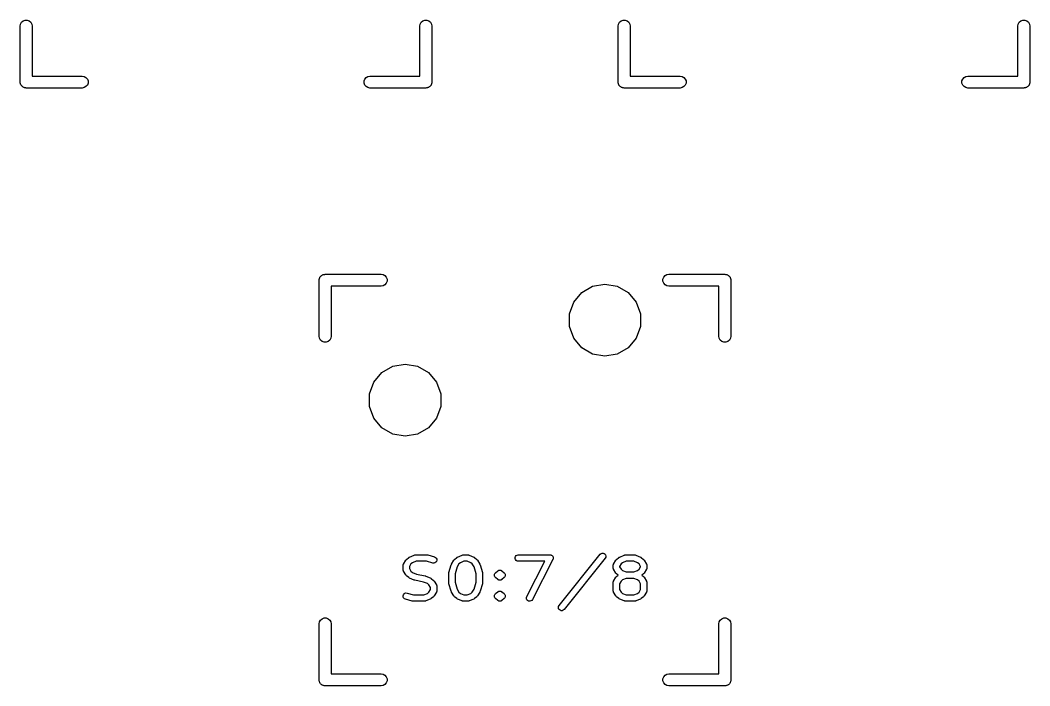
# Model space of a CAD drawing. Extents: x 15 to 276, y -105 to -15.
# Drawn here: x 148.46 to 180.54, y -104.54 to -83.38 of the extents above; entities that cross this region are included whole.
import ezdxf

# ---------------------------------------------------------------- set-up
doc = ezdxf.new("R2010")
doc.units = 0
doc.header["$MEASUREMENT"] = 0
doc.layers.add('BLACK', color=7, linetype='CONTINUOUS')

msp = doc.modelspace()

# ---------------------------------------------------------------- linework, layer by layer
at = {"layer": 'Black'}
for p, q in [((148.504, -83.4495), (148.555, -83.407)), ((148.555, -83.407), (148.617, -83.3844)), ((148.617, -83.3844), (148.683, -83.3844)), ((148.683, -83.3844), (148.745, -83.407)), ((148.745, -83.407), (148.796, -83.4495)), ((161.204, -83.4495), (161.255, -83.407)), ((161.255, -83.407), (161.317, -83.3844)), ((161.317, -83.3844), (161.383, -83.3844)), ((161.383, -83.3844), (161.445, -83.407)), ((161.445, -83.407), (161.496, -83.4495)), ((167.504, -83.4495), (167.555, -83.407)), ((167.555, -83.407), (167.617, -83.3844)), ((167.617, -83.3844), (167.683, -83.3844)), ((167.683, -83.3844), (167.745, -83.407)), ((167.745, -83.407), (167.796, -83.4495)), ((180.204, -83.4495), (180.255, -83.407)), ((180.255, -83.407), (180.317, -83.3844)), ((180.317, -83.3844), (180.383, -83.3844)), ((180.383, -83.3844), (180.445, -83.407)), ((180.445, -83.407), (180.496, -83.4495)), ((148.459, -83.572), (148.471, -83.5068)), ((148.459, -85.35), (148.459, -83.572)), ((148.471, -83.5068), (148.504, -83.4495)), ((148.796, -83.4495), (148.829, -83.5068)), ((148.829, -83.5068), (148.84, -83.572)), ((148.84, -83.572), (148.84, -85.1595)), ((161.159, -83.572), (161.171, -83.5068)), ((161.159, -85.1595), (161.159, -83.572)), ((161.171, -83.5068), (161.204, -83.4495)), ((161.496, -83.4495), (161.529, -83.5068)), ((161.529, -83.5068), (161.54, -83.572)), ((161.54, -83.572), (161.54, -85.35)), ((167.459, -83.572), (167.471, -83.5068)), ((167.459, -85.35), (167.459, -83.572)), ((167.471, -83.5068), (167.504, -83.4495)), ((167.796, -83.4495), (167.829, -83.5068)), ((167.829, -83.5068), (167.84, -83.572)), ((167.84, -83.572), (167.84, -85.1595)), ((180.159, -83.572), (180.171, -83.5068)), ((180.159, -85.1595), (180.159, -83.572)), ((180.171, -83.5068), (180.204, -83.4495)), ((180.496, -83.4495), (180.529, -83.5068)), ((180.529, -83.5068), (180.54, -83.572)), ((180.54, -83.572), (180.54, -85.35)), ((148.84, -85.1595), (150.428, -85.1595)), ((150.428, -85.1595), (150.493, -85.171)), ((150.493, -85.171), (150.55, -85.2041)), ((150.55, -85.2041), (150.593, -85.2548)), ((150.593, -85.2548), (150.616, -85.3169)), ((150.616, -85.3169), (150.616, -85.3831)), ((159.384, -85.3169), (159.407, -85.2548)), ((159.384, -85.3831), (159.384, -85.3169)), ((159.407, -85.2548), (159.45, -85.2041)), ((159.45, -85.2041), (159.507, -85.171)), ((159.507, -85.171), (159.572, -85.1595)), ((159.572, -85.1595), (161.159, -85.1595)), ((167.84, -85.1595), (169.428, -85.1595)), ((169.428, -85.1595), (169.493, -85.171)), ((169.493, -85.171), (169.55, -85.2041)), ((169.55, -85.2041), (169.593, -85.2548)), ((169.593, -85.2548), (169.616, -85.3169)), ((169.616, -85.3169), (169.616, -85.3831)), ((178.384, -85.3169), (178.407, -85.2548)), ((178.384, -85.3831), (178.384, -85.3169)), ((178.407, -85.2548), (178.45, -85.2041)), ((178.45, -85.2041), (178.507, -85.171)), ((178.507, -85.171), (178.572, -85.1595)), ((178.572, -85.1595), (180.159, -85.1595)), ((148.462, -85.3664), (148.459, -85.35)), ((148.462, -85.3831), (148.462, -85.3664)), ((148.468, -85.3987), (148.462, -85.3831)), ((148.471, -85.4152), (148.468, -85.3987)), ((148.479, -85.4296), (148.471, -85.4152)), ((148.485, -85.4453), (148.479, -85.4296)), ((148.496, -85.458), (148.485, -85.4453)), ((148.504, -85.4725), (148.496, -85.458)), ((148.517, -85.4832), (148.504, -85.4725)), ((148.528, -85.4959), (148.517, -85.4832)), ((148.542, -85.5043), (148.528, -85.4959)), ((148.555, -85.515), (148.542, -85.5043)), ((148.57, -85.5207), (148.555, -85.515)), ((148.585, -85.529), (148.57, -85.5207)), ((148.601, -85.5319), (148.585, -85.529)), ((148.617, -85.5376), (148.601, -85.5319)), ((148.634, -85.5376), (148.617, -85.5376)), ((148.65, -85.5405), (148.634, -85.5376)), ((150.428, -85.5405), (148.65, -85.5405)), ((150.493, -85.529), (150.428, -85.5405)), ((150.55, -85.4959), (150.493, -85.529)), ((150.593, -85.4453), (150.55, -85.4959)), ((150.616, -85.3831), (150.593, -85.4453)), ((159.407, -85.4453), (159.384, -85.3831)), ((159.45, -85.4959), (159.407, -85.4453)), ((159.507, -85.529), (159.45, -85.4959)), ((159.572, -85.5405), (159.507, -85.529)), ((161.35, -85.5405), (159.572, -85.5405)), ((161.366, -85.5376), (161.35, -85.5405)), ((161.383, -85.5376), (161.366, -85.5376)), ((161.399, -85.5319), (161.383, -85.5376)), ((161.415, -85.529), (161.399, -85.5319)), ((161.43, -85.5207), (161.415, -85.529)), ((161.445, -85.515), (161.43, -85.5207)), ((161.458, -85.5043), (161.445, -85.515)), ((161.472, -85.4959), (161.458, -85.5043)), ((161.483, -85.4832), (161.472, -85.4959)), ((161.496, -85.4725), (161.483, -85.4832)), ((161.504, -85.458), (161.496, -85.4725)), ((161.515, -85.4453), (161.504, -85.458)), ((161.521, -85.4296), (161.515, -85.4453)), ((161.529, -85.4152), (161.521, -85.4296)), ((161.532, -85.3987), (161.529, -85.4152)), ((161.538, -85.3831), (161.532, -85.3987)), ((161.54, -85.35), (161.538, -85.3664)), ((161.538, -85.3664), (161.538, -85.3831)), ((167.462, -85.3664), (167.459, -85.35)), ((167.462, -85.3831), (167.462, -85.3664)), ((167.468, -85.3987), (167.462, -85.3831)), ((167.471, -85.4152), (167.468, -85.3987)), ((167.479, -85.4296), (167.471, -85.4152)), ((167.485, -85.4453), (167.479, -85.4296)), ((167.496, -85.458), (167.485, -85.4453)), ((167.504, -85.4725), (167.496, -85.458)), ((167.517, -85.4832), (167.504, -85.4725)), ((167.528, -85.4959), (167.517, -85.4832)), ((167.542, -85.5043), (167.528, -85.4959)), ((167.555, -85.515), (167.542, -85.5043)), ((167.57, -85.5207), (167.555, -85.515)), ((167.585, -85.529), (167.57, -85.5207)), ((167.601, -85.5319), (167.585, -85.529)), ((167.617, -85.5376), (167.601, -85.5319)), ((167.634, -85.5376), (167.617, -85.5376)), ((167.65, -85.5405), (167.634, -85.5376)), ((169.428, -85.5405), (167.65, -85.5405)), ((169.493, -85.529), (169.428, -85.5405)), ((169.55, -85.4959), (169.493, -85.529)), ((169.593, -85.4453), (169.55, -85.4959)), ((169.616, -85.3831), (169.593, -85.4453)), ((178.407, -85.4453), (178.384, -85.3831)), ((178.45, -85.4959), (178.407, -85.4453)), ((178.507, -85.529), (178.45, -85.4959)), ((178.572, -85.5405), (178.507, -85.529)), ((180.35, -85.5405), (178.572, -85.5405)), ((180.366, -85.5376), (180.35, -85.5405)), ((180.383, -85.5376), (180.366, -85.5376)), ((180.399, -85.5319), (180.383, -85.5376)), ((180.415, -85.529), (180.399, -85.5319)), ((180.43, -85.5207), (180.415, -85.529)), ((180.445, -85.515), (180.43, -85.5207)), ((180.458, -85.5043), (180.445, -85.515)), ((180.472, -85.4959), (180.458, -85.5043)), ((180.483, -85.4832), (180.472, -85.4959)), ((180.496, -85.4725), (180.483, -85.4832)), ((180.504, -85.458), (180.496, -85.4725)), ((180.515, -85.4453), (180.504, -85.458)), ((180.521, -85.4296), (180.515, -85.4453)), ((180.529, -85.4152), (180.521, -85.4296)), ((180.532, -85.3987), (180.529, -85.4152)), ((180.538, -85.3831), (180.532, -85.3987)), ((180.54, -85.35), (180.538, -85.3664)), ((180.538, -85.3664), (180.538, -85.3831)), ((157.959, -91.65), (157.962, -91.6336)), ((157.959, -93.428), (157.959, -91.65)), ((157.962, -91.6169), (157.968, -91.6013)), ((157.962, -91.6336), (157.962, -91.6169)), ((157.968, -91.6013), (157.971, -91.5848)), ((157.971, -91.5848), (157.979, -91.5704)), ((157.979, -91.5704), (157.985, -91.5547)), ((157.985, -91.5547), (157.996, -91.542)), ((157.996, -91.542), (158.004, -91.5275)), ((158.004, -91.5275), (158.017, -91.5168)), ((158.017, -91.5168), (158.028, -91.5041)), ((158.028, -91.5041), (158.042, -91.4957)), ((158.042, -91.4957), (158.055, -91.485)), ((158.055, -91.485), (158.07, -91.4793)), ((158.07, -91.4793), (158.085, -91.471)), ((158.085, -91.471), (158.101, -91.4681)), ((158.101, -91.4681), (158.117, -91.4624)), ((158.117, -91.4624), (158.134, -91.4624)), ((158.134, -91.4624), (158.15, -91.4595)), ((158.15, -91.4595), (159.928, -91.4595)), ((159.928, -91.4595), (159.993, -91.471)), ((159.993, -91.471), (160.05, -91.5041)), ((160.05, -91.5041), (160.093, -91.5547)), ((160.093, -91.7452), (160.05, -91.7959)), ((160.093, -91.5547), (160.116, -91.6169)), ((160.116, -91.6831), (160.093, -91.7452)), ((160.116, -91.6169), (160.116, -91.6831)), ((168.884, -91.6169), (168.907, -91.5547)), ((168.884, -91.6831), (168.884, -91.6169)), ((168.907, -91.7452), (168.884, -91.6831)), ((168.907, -91.5547), (168.95, -91.5041)), ((168.95, -91.7959), (168.907, -91.7452)), ((168.95, -91.5041), (169.007, -91.471)), ((169.007, -91.471), (169.072, -91.4595)), ((169.072, -91.4595), (170.85, -91.4595)), ((170.85, -91.4595), (170.866, -91.4624)), ((170.866, -91.4624), (170.883, -91.4624)), ((170.883, -91.4624), (170.899, -91.4681)), ((170.899, -91.4681), (170.915, -91.471)), ((170.915, -91.471), (170.93, -91.4793)), ((170.93, -91.4793), (170.945, -91.485)), ((170.945, -91.485), (170.958, -91.4957)), ((170.958, -91.4957), (170.972, -91.5041)), ((170.972, -91.5041), (170.983, -91.5168)), ((170.983, -91.5168), (170.996, -91.5275)), ((170.996, -91.5275), (171.004, -91.542)), ((171.004, -91.542), (171.015, -91.5547)), ((171.015, -91.5547), (171.021, -91.5704)), ((171.021, -91.5704), (171.029, -91.5848)), ((171.029, -91.5848), (171.032, -91.6013)), ((171.032, -91.6013), (171.038, -91.6169)), ((171.038, -91.6169), (171.038, -91.6336)), ((171.038, -91.6336), (171.04, -91.65)), ((171.04, -91.65), (171.04, -93.428)), ((159.928, -91.8405), (158.34, -91.8405)), ((158.34, -91.8405), (158.34, -93.428)), ((159.993, -91.829), (159.928, -91.8405)), ((160.05, -91.7959), (159.993, -91.829)), ((166.046, -92.3463), (166.302, -92.0411)), ((166.302, -92.0411), (166.648, -91.8418)), ((166.648, -91.8418), (167.04, -91.7726)), ((167.04, -91.7726), (167.432, -91.8418)), ((167.432, -91.8418), (167.778, -92.0411)), ((167.778, -92.0411), (168.034, -92.3463)), ((169.007, -91.829), (168.95, -91.7959)), ((169.072, -91.8405), (169.007, -91.829)), ((170.659, -91.8405), (169.072, -91.8405)), ((170.659, -93.428), (170.659, -91.8405)), ((165.91, -92.7208), (166.046, -92.3463)), ((168.034, -92.3463), (168.17, -92.7208)), ((165.91, -93.1192), (165.91, -92.7208)), ((168.17, -92.7208), (168.17, -93.1192)), ((166.046, -93.4937), (165.91, -93.1192)), ((168.17, -93.1192), (168.034, -93.4937)), ((157.971, -93.4932), (157.959, -93.428)), ((158.004, -93.5505), (157.971, -93.4932)), ((158.055, -93.593), (158.004, -93.5505)), ((158.117, -93.6156), (158.055, -93.593)), ((158.183, -93.6156), (158.117, -93.6156)), ((158.245, -93.593), (158.183, -93.6156)), ((158.296, -93.5505), (158.245, -93.593)), ((158.329, -93.4932), (158.296, -93.5505)), ((158.34, -93.428), (158.329, -93.4932)), ((166.302, -93.7989), (166.046, -93.4937)), ((168.034, -93.4937), (167.778, -93.7989)), ((170.671, -93.4932), (170.659, -93.428)), ((170.704, -93.5505), (170.671, -93.4932)), ((170.755, -93.593), (170.704, -93.5505)), ((170.817, -93.6156), (170.755, -93.593)), ((170.883, -93.6156), (170.817, -93.6156)), ((170.945, -93.593), (170.883, -93.6156)), ((170.996, -93.5505), (170.945, -93.593)), ((171.029, -93.4932), (170.996, -93.5505)), ((171.04, -93.428), (171.029, -93.4932)), ((166.648, -93.9982), (166.302, -93.7989)), ((167.778, -93.7989), (167.432, -93.9982)), ((160.298, -94.3818), (160.69, -94.3126)), ((160.69, -94.3126), (161.082, -94.3818)), ((167.04, -94.0674), (166.648, -93.9982)), ((167.432, -93.9982), (167.04, -94.0674)), ((159.696, -94.8863), (159.952, -94.5811)), ((159.952, -94.5811), (160.298, -94.3818)), ((161.082, -94.3818), (161.428, -94.5811)), ((161.428, -94.5811), (161.684, -94.8863)), ((159.56, -95.2608), (159.696, -94.8863)), ((161.684, -94.8863), (161.82, -95.2608)), ((159.56, -95.6592), (159.56, -95.2608)), ((161.82, -95.2608), (161.82, -95.6592)), ((159.696, -96.0337), (159.56, -95.6592)), ((161.82, -95.6592), (161.684, -96.0337)), ((159.952, -96.3389), (159.696, -96.0337)), ((161.684, -96.0337), (161.428, -96.3389)), ((160.298, -96.5382), (159.952, -96.3389)), ((160.69, -96.6074), (160.298, -96.5382)), ((161.082, -96.5382), (160.69, -96.6074)), ((161.428, -96.3389), (161.082, -96.5382)), ((160.832, -100.446), (160.977, -100.386)), ((160.977, -100.386), (160.98, -100.385)), ((160.98, -100.385), (160.982, -100.384)), ((160.982, -100.384), (160.997, -100.381)), ((160.997, -100.381), (161.012, -100.378)), ((161.012, -100.378), (161.014, -100.378)), ((161.014, -100.378), (161.017, -100.378)), ((161.017, -100.378), (161.379, -100.378)), ((161.379, -100.378), (161.393, -100.38)), ((161.393, -100.38), (161.407, -100.382)), ((161.407, -100.382), (161.624, -100.442)), ((162.356, -100.446), (162.501, -100.386)), ((162.501, -100.386), (162.504, -100.385)), ((162.504, -100.385), (162.506, -100.384)), ((162.506, -100.384), (162.521, -100.381)), ((162.521, -100.381), (162.536, -100.378)), ((162.536, -100.378), (162.538, -100.378)), ((162.538, -100.378), (162.541, -100.378)), ((162.541, -100.378), (162.686, -100.378)), ((162.686, -100.378), (162.688, -100.378)), ((162.688, -100.378), (162.69, -100.378)), ((162.69, -100.378), (162.705, -100.381)), ((162.705, -100.381), (162.72, -100.384)), ((162.72, -100.384), (162.722, -100.385)), ((162.722, -100.385), (162.725, -100.386)), ((162.725, -100.386), (162.87, -100.446)), ((164.194, -100.429), (164.217, -100.402)), ((164.217, -100.402), (164.248, -100.384)), ((164.248, -100.384), (164.282, -100.378)), ((164.282, -100.378), (165.298, -100.378)), ((165.298, -100.378), (165.313, -100.381)), ((165.313, -100.381), (165.328, -100.382)), ((165.328, -100.382), (165.331, -100.384)), ((165.331, -100.384), (165.333, -100.384)), ((165.333, -100.384), (165.346, -100.392)), ((165.346, -100.392), (165.36, -100.399)), ((165.36, -100.399), (165.361, -100.4)), ((165.361, -100.4), (165.364, -100.402)), ((165.364, -100.402), (165.373, -100.413)), ((165.373, -100.413), (165.384, -100.425)), ((165.582, -101.988), (166.888, -100.356)), ((166.888, -100.356), (166.915, -100.332)), ((166.915, -100.332), (166.947, -100.319)), ((166.947, -100.319), (166.983, -100.319)), ((166.983, -100.319), (167.016, -100.33)), ((167.016, -100.33), (167.044, -100.352)), ((167.044, -100.352), (167.062, -100.382)), ((167.062, -100.382), (167.069, -100.417)), ((167.509, -100.446), (167.654, -100.386)), ((167.654, -100.386), (167.656, -100.385)), ((167.656, -100.385), (167.658, -100.384)), ((167.658, -100.384), (167.674, -100.381)), ((167.674, -100.381), (167.688, -100.378)), ((167.688, -100.378), (167.691, -100.378)), ((167.691, -100.378), (167.693, -100.378)), ((167.693, -100.378), (167.983, -100.378)), ((167.983, -100.378), (167.986, -100.378)), ((167.986, -100.378), (167.988, -100.378)), ((167.988, -100.378), (168.003, -100.381)), ((168.003, -100.381), (168.018, -100.384)), ((168.018, -100.384), (168.02, -100.385)), ((168.02, -100.385), (168.023, -100.386)), ((168.023, -100.386), (168.168, -100.446)), ((160.625, -100.721), (160.626, -100.712)), ((160.625, -100.842), (160.625, -100.721)), ((160.626, -100.712), (160.627, -100.702)), ((160.627, -100.702), (160.629, -100.695)), ((160.629, -100.695), (160.631, -100.687)), ((160.631, -100.687), (160.636, -100.678)), ((160.636, -100.678), (160.639, -100.669)), ((160.639, -100.669), (160.712, -100.548)), ((160.712, -100.548), (160.723, -100.535)), ((160.723, -100.535), (160.734, -100.522)), ((160.734, -100.522), (160.806, -100.462)), ((160.806, -100.462), (160.82, -100.454)), ((160.82, -100.454), (160.832, -100.446)), ((160.877, -100.668), (160.828, -100.75)), ((160.925, -100.628), (160.877, -100.668)), ((161.037, -100.581), (160.925, -100.628)), ((161.366, -100.581), (161.037, -100.581)), ((161.57, -100.638), (161.366, -100.581)), ((161.605, -100.641), (161.57, -100.638)), ((161.639, -100.632), (161.605, -100.641)), ((161.624, -100.442), (161.656, -100.457)), ((161.668, -100.612), (161.639, -100.632)), ((161.656, -100.457), (161.681, -100.482)), ((161.689, -100.584), (161.668, -100.612)), ((161.681, -100.482), (161.696, -100.515)), ((161.698, -100.55), (161.689, -100.584)), ((161.696, -100.515), (161.698, -100.55)), ((162.08, -100.934), (162.153, -100.692)), ((162.153, -100.692), (162.159, -100.681)), ((162.159, -100.681), (162.163, -100.669)), ((162.163, -100.669), (162.236, -100.548)), ((162.236, -100.548), (162.247, -100.535)), ((162.247, -100.535), (162.258, -100.522)), ((162.258, -100.522), (162.33, -100.462)), ((162.33, -100.462), (162.344, -100.454)), ((162.344, -100.454), (162.356, -100.446)), ((162.401, -100.668), (162.344, -100.763)), ((162.449, -100.628), (162.401, -100.668)), ((162.561, -100.581), (162.449, -100.628)), ((162.665, -100.581), (162.561, -100.581)), ((162.778, -100.628), (162.665, -100.581)), ((162.825, -100.668), (162.778, -100.628)), ((162.882, -100.763), (162.825, -100.668)), ((162.87, -100.446), (162.883, -100.454)), ((162.883, -100.454), (162.896, -100.462)), ((162.896, -100.462), (162.968, -100.522)), ((162.968, -100.522), (162.979, -100.535)), ((162.979, -100.535), (162.991, -100.548)), ((162.991, -100.548), (163.063, -100.669)), ((163.063, -100.669), (163.068, -100.681)), ((163.068, -100.681), (163.073, -100.692)), ((163.073, -100.692), (163.146, -100.934)), ((164.182, -100.462), (164.194, -100.429)), ((164.182, -100.497), (164.182, -100.462)), ((164.194, -100.53), (164.182, -100.497)), ((164.217, -100.557), (164.194, -100.53)), ((164.248, -100.575), (164.217, -100.557)), ((164.282, -100.581), (164.248, -100.575)), ((165.132, -100.581), (164.282, -100.581)), ((164.555, -101.703), (165.132, -100.581)), ((165.389, -100.526), (164.735, -101.796)), ((165.384, -100.425), (165.385, -100.427)), ((165.385, -100.427), (165.386, -100.429)), ((165.386, -100.429), (165.391, -100.443)), ((165.393, -100.511), (165.389, -100.526)), ((165.391, -100.443), (165.397, -100.457)), ((165.398, -100.497), (165.393, -100.511)), ((165.397, -100.457), (165.397, -100.46)), ((165.397, -100.46), (165.398, -100.462)), ((165.398, -100.462), (165.398, -100.477)), ((165.398, -100.477), (165.399, -100.492)), ((165.399, -100.492), (165.398, -100.495)), ((165.398, -100.495), (165.398, -100.497)), ((167.047, -100.483), (165.74, -102.115)), ((167.064, -100.452), (167.047, -100.483)), ((167.069, -100.417), (167.064, -100.452)), ((167.301, -100.721), (167.303, -100.712)), ((167.301, -100.782), (167.301, -100.721)), ((167.303, -100.702), (167.306, -100.695)), ((167.303, -100.712), (167.303, -100.702)), ((167.306, -100.695), (167.307, -100.687)), ((167.307, -100.687), (167.312, -100.678)), ((167.312, -100.678), (167.316, -100.669)), ((167.316, -100.669), (167.388, -100.548)), ((167.388, -100.548), (167.399, -100.535)), ((167.399, -100.535), (167.41, -100.522)), ((167.41, -100.522), (167.483, -100.462)), ((167.483, -100.462), (167.496, -100.454)), ((167.496, -100.454), (167.509, -100.446)), ((167.554, -100.668), (167.504, -100.75)), ((167.601, -100.628), (167.554, -100.668)), ((167.713, -100.581), (167.601, -100.628)), ((167.963, -100.581), (167.713, -100.581)), ((168.075, -100.628), (167.963, -100.581)), ((168.123, -100.668), (168.075, -100.628)), ((168.172, -100.75), (168.123, -100.668)), ((168.168, -100.446), (168.18, -100.454)), ((168.18, -100.454), (168.194, -100.462)), ((168.194, -100.462), (168.266, -100.522)), ((168.266, -100.522), (168.277, -100.535)), ((168.277, -100.535), (168.288, -100.548)), ((168.288, -100.548), (168.361, -100.669)), ((168.361, -100.669), (168.364, -100.678)), ((168.364, -100.678), (168.369, -100.687)), ((168.369, -100.687), (168.371, -100.695)), ((168.371, -100.695), (168.373, -100.702)), ((168.373, -100.702), (168.374, -100.712)), ((168.374, -100.712), (168.375, -100.721)), ((168.375, -100.721), (168.375, -100.782)), ((160.626, -100.852), (160.625, -100.842)), ((160.627, -100.862), (160.626, -100.852)), ((160.629, -100.869), (160.627, -100.862)), ((160.631, -100.877), (160.629, -100.869)), ((160.636, -100.886), (160.631, -100.877)), ((160.639, -100.895), (160.636, -100.886)), ((160.712, -101.016), (160.639, -100.895)), ((160.723, -101.028), (160.712, -101.016)), ((160.734, -101.041), (160.723, -101.028)), ((160.806, -101.102), (160.734, -101.041)), ((160.828, -100.75), (160.828, -100.814)), ((160.828, -100.814), (160.877, -100.896)), ((160.877, -100.896), (160.925, -100.936)), ((160.925, -100.936), (161.047, -100.987)), ((161.047, -100.987), (161.328, -101.045)), ((161.328, -101.045), (161.337, -101.049)), ((161.337, -101.049), (161.346, -101.051)), ((161.346, -101.051), (161.491, -101.111)), ((162.076, -100.963), (162.079, -100.949)), ((162.076, -101.266), (162.076, -100.963)), ((162.079, -100.949), (162.08, -100.934)), ((162.344, -100.763), (162.279, -100.978)), ((162.279, -100.978), (162.279, -101.251)), ((162.947, -100.978), (162.882, -100.763)), ((162.947, -101.251), (162.947, -100.978)), ((163.146, -100.934), (163.148, -100.949)), ((163.148, -100.949), (163.15, -100.963)), ((163.15, -100.963), (163.15, -101.266)), ((163.529, -101.006), (163.535, -100.99)), ((163.529, -101.007), (163.529, -101.006)), ((163.529, -101.006), (163.529, -101.006)), ((163.529, -101.024), (163.529, -101.007)), ((163.529, -101.041), (163.529, -101.024)), ((163.529, -101.042), (163.529, -101.041)), ((163.529, -101.041), (163.529, -101.041)), ((163.535, -101.058), (163.529, -101.042)), ((163.535, -100.99), (163.541, -100.973)), ((163.541, -100.973), (163.553, -100.959)), ((163.541, -100.973), (163.541, -100.973)), ((163.541, -100.973), (163.541, -100.973)), ((163.553, -100.959), (163.564, -100.946)), ((163.564, -100.946), (163.637, -100.885)), ((163.564, -100.946), (163.564, -100.946)), ((163.564, -100.946), (163.564, -100.946)), ((163.637, -100.885), (163.644, -100.881)), ((163.644, -100.881), (163.651, -100.875)), ((163.651, -100.875), (163.659, -100.872)), ((163.659, -100.872), (163.667, -100.868)), ((163.667, -100.868), (163.676, -100.866)), ((163.667, -100.868), (163.667, -100.868)), ((163.667, -100.868), (163.667, -100.868)), ((163.676, -100.866), (163.684, -100.863)), ((163.684, -100.863), (163.693, -100.863)), ((163.693, -100.863), (163.701, -100.862)), ((163.701, -100.862), (163.702, -100.862)), ((163.702, -100.862), (163.702, -100.862)), ((163.702, -100.862), (163.711, -100.863)), ((163.711, -100.863), (163.719, -100.863)), ((163.719, -100.863), (163.728, -100.866)), ((163.728, -100.866), (163.736, -100.868)), ((163.736, -100.868), (163.736, -100.868)), ((163.736, -100.868), (163.737, -100.868)), ((163.737, -100.868), (163.744, -100.872)), ((163.744, -100.872), (163.753, -100.875)), ((163.753, -100.875), (163.759, -100.881)), ((163.759, -100.881), (163.767, -100.885)), ((163.767, -100.885), (163.839, -100.946)), ((163.839, -100.946), (163.84, -100.946)), ((163.84, -100.946), (163.84, -100.946)), ((163.84, -100.946), (163.851, -100.959)), ((163.851, -100.959), (163.862, -100.973)), ((163.862, -100.973), (163.862, -100.973)), ((163.862, -100.973), (163.862, -100.973)), ((163.862, -100.973), (163.868, -100.99)), ((163.868, -100.99), (163.874, -101.006)), ((163.874, -101.042), (163.868, -101.058)), ((163.874, -101.006), (163.874, -101.006)), ((163.874, -101.006), (163.874, -101.007)), ((163.874, -101.007), (163.874, -101.024)), ((163.874, -101.024), (163.874, -101.041)), ((163.874, -101.041), (163.874, -101.041)), ((163.874, -101.041), (163.874, -101.042)), ((167.303, -100.791), (167.301, -100.782)), ((167.303, -100.801), (167.303, -100.791)), ((167.306, -100.809), (167.303, -100.801)), ((167.307, -100.817), (167.306, -100.809)), ((167.312, -100.825), (167.307, -100.817)), ((167.316, -100.834), (167.312, -100.825)), ((167.388, -100.955), (167.316, -100.834)), ((167.399, -100.968), (167.388, -100.955)), ((167.41, -100.981), (167.399, -100.968)), ((167.462, -101.024), (167.41, -100.981)), ((167.41, -101.067), (167.462, -101.024)), ((167.504, -100.75), (167.504, -100.754)), ((167.504, -100.754), (167.554, -100.836)), ((167.554, -100.836), (167.601, -100.875)), ((167.601, -100.875), (167.713, -100.922)), ((167.713, -100.922), (167.963, -100.922)), ((167.963, -100.922), (168.075, -100.875)), ((168.075, -100.875), (168.123, -100.836)), ((168.123, -100.836), (168.172, -100.754)), ((168.172, -100.754), (168.172, -100.75)), ((168.266, -100.981), (168.215, -101.024)), ((168.215, -101.024), (168.266, -101.067)), ((168.277, -100.968), (168.266, -100.981)), ((168.288, -100.955), (168.277, -100.968)), ((168.361, -100.834), (168.288, -100.955)), ((168.364, -100.825), (168.361, -100.834)), ((168.369, -100.817), (168.364, -100.825)), ((168.371, -100.809), (168.369, -100.817)), ((168.373, -100.801), (168.371, -100.809)), ((168.374, -100.791), (168.373, -100.801)), ((168.375, -100.782), (168.374, -100.791)), ((160.82, -101.109), (160.806, -101.102)), ((160.832, -101.118), (160.82, -101.109)), ((160.977, -101.178), (160.832, -101.118)), ((160.987, -101.18), (160.977, -101.178)), ((160.996, -101.184), (160.987, -101.18)), ((161.277, -101.242), (160.996, -101.184)), ((161.399, -101.293), (161.277, -101.242)), ((161.446, -101.333), (161.399, -101.293)), ((161.496, -101.415), (161.446, -101.333)), ((161.491, -101.111), (161.504, -101.12)), ((161.504, -101.12), (161.517, -101.127)), ((161.517, -101.127), (161.59, -101.188)), ((161.59, -101.188), (161.601, -101.201)), ((161.601, -101.201), (161.612, -101.213)), ((161.612, -101.213), (161.684, -101.334)), ((161.684, -101.334), (161.688, -101.343)), ((161.688, -101.343), (161.693, -101.352)), ((161.693, -101.352), (161.694, -101.36)), ((161.694, -101.36), (161.697, -101.367)), ((161.697, -101.367), (161.697, -101.377)), ((162.079, -101.28), (162.076, -101.266)), ((162.08, -101.295), (162.079, -101.28)), ((162.153, -101.537), (162.08, -101.295)), ((162.279, -101.251), (162.344, -101.466)), ((162.882, -101.466), (162.947, -101.251)), ((163.146, -101.295), (163.073, -101.537)), ((163.148, -101.28), (163.146, -101.295)), ((163.15, -101.266), (163.148, -101.28)), ((163.541, -101.074), (163.535, -101.058)), ((163.541, -101.075), (163.541, -101.074)), ((163.553, -101.088), (163.541, -101.075)), ((163.541, -101.075), (163.541, -101.075)), ((163.564, -101.101), (163.553, -101.088)), ((163.564, -101.102), (163.564, -101.101)), ((163.637, -101.162), (163.564, -101.102)), ((163.564, -101.102), (163.564, -101.102)), ((163.644, -101.167), (163.637, -101.162)), ((163.651, -101.172), (163.644, -101.167)), ((163.659, -101.175), (163.651, -101.172)), ((163.667, -101.18), (163.659, -101.175)), ((163.676, -101.181), (163.667, -101.18)), ((163.667, -101.18), (163.667, -101.18)), ((163.667, -101.18), (163.667, -101.18)), ((163.684, -101.184), (163.676, -101.181)), ((163.693, -101.184), (163.684, -101.184)), ((163.701, -101.186), (163.693, -101.184)), ((163.702, -101.186), (163.701, -101.186)), ((163.711, -101.184), (163.702, -101.186)), ((163.702, -101.186), (163.702, -101.186)), ((163.719, -101.184), (163.711, -101.184)), ((163.728, -101.181), (163.719, -101.184)), ((163.736, -101.18), (163.728, -101.181)), ((163.737, -101.18), (163.736, -101.18)), ((163.736, -101.18), (163.736, -101.18)), ((163.744, -101.175), (163.737, -101.18)), ((163.753, -101.172), (163.744, -101.175)), ((163.759, -101.167), (163.753, -101.172)), ((163.767, -101.162), (163.759, -101.167)), ((163.839, -101.102), (163.767, -101.162)), ((163.84, -101.102), (163.839, -101.102)), ((163.851, -101.088), (163.84, -101.101)), ((163.84, -101.101), (163.84, -101.102)), ((163.862, -101.075), (163.851, -101.088)), ((163.868, -101.058), (163.862, -101.074)), ((163.862, -101.074), (163.862, -101.075)), ((163.862, -101.075), (163.862, -101.075)), ((167.301, -101.266), (167.303, -101.256)), ((167.301, -101.508), (167.301, -101.266)), ((167.303, -101.246), (167.306, -101.239)), ((167.303, -101.256), (167.303, -101.246)), ((167.306, -101.239), (167.307, -101.231)), ((167.307, -101.231), (167.312, -101.223)), ((167.312, -101.223), (167.316, -101.213)), ((167.316, -101.213), (167.388, -101.092)), ((167.388, -101.092), (167.399, -101.08)), ((167.399, -101.08), (167.41, -101.067)), ((167.554, -101.212), (167.504, -101.294)), ((167.504, -101.294), (167.504, -101.479)), ((167.601, -101.172), (167.554, -101.212)), ((167.713, -101.125), (167.601, -101.172)), ((167.963, -101.125), (167.713, -101.125)), ((168.075, -101.172), (167.963, -101.125)), ((168.123, -101.212), (168.075, -101.172)), ((168.172, -101.294), (168.123, -101.212)), ((168.172, -101.479), (168.172, -101.294)), ((168.266, -101.067), (168.277, -101.08)), ((168.277, -101.08), (168.288, -101.092)), ((168.288, -101.092), (168.361, -101.213)), ((168.361, -101.213), (168.364, -101.223)), ((168.364, -101.223), (168.369, -101.231)), ((168.369, -101.231), (168.371, -101.239)), ((168.371, -101.239), (168.373, -101.246)), ((168.373, -101.246), (168.374, -101.256)), ((168.374, -101.256), (168.375, -101.266)), ((168.375, -101.266), (168.375, -101.508)), ((160.625, -101.679), (160.635, -101.645)), ((160.628, -101.714), (160.625, -101.679)), ((160.635, -101.645), (160.655, -101.617)), ((160.655, -101.617), (160.684, -101.597)), ((160.684, -101.597), (160.718, -101.588)), ((160.718, -101.588), (160.753, -101.591)), ((160.753, -101.591), (160.958, -101.648)), ((160.958, -101.648), (161.287, -101.648)), ((161.287, -101.648), (161.399, -101.601)), ((161.399, -101.601), (161.446, -101.562)), ((161.446, -101.562), (161.496, -101.479)), ((161.496, -101.479), (161.496, -101.415)), ((161.601, -101.694), (161.59, -101.707)), ((161.612, -101.681), (161.601, -101.694)), ((161.684, -101.56), (161.612, -101.681)), ((161.688, -101.551), (161.684, -101.56)), ((161.693, -101.542), (161.688, -101.551)), ((161.694, -101.534), (161.693, -101.542)), ((161.697, -101.527), (161.694, -101.534)), ((161.697, -101.377), (161.699, -101.387)), ((161.699, -101.508), (161.697, -101.517)), ((161.697, -101.517), (161.697, -101.527)), ((161.699, -101.387), (161.699, -101.508)), ((162.159, -101.548), (162.153, -101.537)), ((162.163, -101.56), (162.159, -101.548)), ((162.236, -101.681), (162.163, -101.56)), ((162.247, -101.694), (162.236, -101.681)), ((162.258, -101.707), (162.247, -101.694)), ((162.344, -101.466), (162.401, -101.562)), ((162.401, -101.562), (162.449, -101.601)), ((162.449, -101.601), (162.561, -101.648)), ((162.561, -101.648), (162.665, -101.648)), ((162.665, -101.648), (162.778, -101.601)), ((162.778, -101.601), (162.825, -101.562)), ((162.825, -101.562), (162.882, -101.466)), ((162.979, -101.694), (162.968, -101.707)), ((162.991, -101.681), (162.979, -101.694)), ((163.063, -101.56), (162.991, -101.681)), ((163.068, -101.548), (163.063, -101.56)), ((163.073, -101.537), (163.068, -101.548)), ((163.529, -101.671), (163.535, -101.655)), ((163.529, -101.672), (163.529, -101.671)), ((163.529, -101.671), (163.529, -101.671)), ((163.529, -101.689), (163.529, -101.672)), ((163.529, -101.706), (163.529, -101.689)), ((163.535, -101.655), (163.541, -101.639)), ((163.541, -101.638), (163.553, -101.625)), ((163.541, -101.639), (163.541, -101.638)), ((163.541, -101.638), (163.541, -101.638)), ((163.553, -101.625), (163.564, -101.611)), ((163.564, -101.611), (163.637, -101.551)), ((163.564, -101.611), (163.564, -101.611)), ((163.564, -101.611), (163.564, -101.611)), ((163.637, -101.551), (163.644, -101.546)), ((163.644, -101.546), (163.651, -101.541)), ((163.651, -101.541), (163.659, -101.538)), ((163.659, -101.538), (163.667, -101.533)), ((163.667, -101.533), (163.676, -101.531)), ((163.667, -101.533), (163.667, -101.533)), ((163.667, -101.533), (163.667, -101.533)), ((163.676, -101.531), (163.684, -101.529)), ((163.684, -101.529), (163.693, -101.529)), ((163.693, -101.529), (163.701, -101.527)), ((163.701, -101.527), (163.702, -101.527)), ((163.702, -101.527), (163.702, -101.527)), ((163.702, -101.527), (163.711, -101.529)), ((163.711, -101.529), (163.719, -101.529)), ((163.719, -101.529), (163.728, -101.531)), ((163.728, -101.531), (163.736, -101.533)), ((163.736, -101.533), (163.736, -101.533)), ((163.736, -101.533), (163.737, -101.533)), ((163.737, -101.533), (163.744, -101.538)), ((163.744, -101.538), (163.753, -101.541)), ((163.753, -101.541), (163.759, -101.546)), ((163.759, -101.546), (163.767, -101.551)), ((163.767, -101.551), (163.839, -101.611)), ((163.839, -101.611), (163.84, -101.611)), ((163.84, -101.611), (163.84, -101.611)), ((163.84, -101.611), (163.851, -101.625)), ((163.851, -101.625), (163.862, -101.638)), ((163.862, -101.638), (163.862, -101.638)), ((163.862, -101.638), (163.862, -101.639)), ((163.862, -101.639), (163.868, -101.655)), ((163.868, -101.655), (163.874, -101.671)), ((163.874, -101.671), (163.874, -101.671)), ((163.874, -101.671), (163.874, -101.672)), ((163.874, -101.672), (163.874, -101.689)), ((163.874, -101.689), (163.874, -101.706)), ((167.303, -101.517), (167.301, -101.508)), ((167.303, -101.527), (167.303, -101.517)), ((167.306, -101.534), (167.303, -101.527)), ((167.307, -101.542), (167.306, -101.534)), ((167.312, -101.551), (167.307, -101.542)), ((167.316, -101.56), (167.312, -101.551)), ((167.388, -101.681), (167.316, -101.56)), ((167.399, -101.694), (167.388, -101.681)), ((167.41, -101.707), (167.399, -101.694)), ((167.504, -101.479), (167.554, -101.562)), ((167.554, -101.562), (167.601, -101.601)), ((167.601, -101.601), (167.713, -101.648)), ((167.713, -101.648), (167.963, -101.648)), ((167.963, -101.648), (168.075, -101.601)), ((168.075, -101.601), (168.123, -101.562)), ((168.123, -101.562), (168.172, -101.479)), ((168.277, -101.694), (168.266, -101.707)), ((168.288, -101.681), (168.277, -101.694)), ((168.361, -101.56), (168.288, -101.681)), ((168.364, -101.551), (168.361, -101.56)), ((168.369, -101.542), (168.364, -101.551)), ((168.371, -101.534), (168.369, -101.542)), ((168.373, -101.527), (168.371, -101.534)), ((168.374, -101.517), (168.373, -101.527)), ((168.375, -101.508), (168.374, -101.517)), ((160.643, -101.747), (160.628, -101.714)), ((160.667, -101.772), (160.643, -101.747)), ((160.699, -101.787), (160.667, -101.772)), ((160.917, -101.847), (160.699, -101.787)), ((160.93, -101.849), (160.917, -101.847)), ((160.944, -101.851), (160.93, -101.849)), ((161.307, -101.851), (160.944, -101.851)), ((161.309, -101.851), (161.307, -101.851)), ((161.312, -101.851), (161.309, -101.851)), ((161.326, -101.848), (161.312, -101.851)), ((161.342, -101.845), (161.326, -101.848)), ((161.344, -101.844), (161.342, -101.845)), ((161.346, -101.843), (161.344, -101.844)), ((161.491, -101.783), (161.346, -101.843)), ((161.504, -101.775), (161.491, -101.783)), ((161.517, -101.767), (161.504, -101.775)), ((161.59, -101.707), (161.517, -101.767)), ((162.33, -101.767), (162.258, -101.707)), ((162.344, -101.775), (162.33, -101.767)), ((162.356, -101.783), (162.344, -101.775)), ((162.501, -101.843), (162.356, -101.783)), ((162.504, -101.844), (162.501, -101.843)), ((162.506, -101.845), (162.504, -101.844)), ((162.521, -101.848), (162.506, -101.845)), ((162.536, -101.851), (162.521, -101.848)), ((162.538, -101.851), (162.536, -101.851)), ((162.541, -101.851), (162.538, -101.851)), ((162.686, -101.851), (162.541, -101.851)), ((162.688, -101.851), (162.686, -101.851)), ((162.69, -101.851), (162.688, -101.851)), ((162.705, -101.848), (162.69, -101.851)), ((162.72, -101.845), (162.705, -101.848)), ((162.722, -101.844), (162.72, -101.845)), ((162.725, -101.843), (162.722, -101.844)), ((162.87, -101.783), (162.725, -101.843)), ((162.883, -101.775), (162.87, -101.783)), ((162.896, -101.767), (162.883, -101.775)), ((162.968, -101.707), (162.896, -101.767)), ((163.529, -101.707), (163.529, -101.706)), ((163.535, -101.723), (163.529, -101.707)), ((163.529, -101.707), (163.529, -101.707)), ((163.541, -101.74), (163.535, -101.723)), ((163.553, -101.753), (163.541, -101.74)), ((163.541, -101.74), (163.541, -101.74)), ((163.541, -101.74), (163.541, -101.74)), ((163.564, -101.767), (163.553, -101.753)), ((163.637, -101.828), (163.564, -101.767)), ((163.564, -101.767), (163.564, -101.767)), ((163.564, -101.767), (163.564, -101.767)), ((163.644, -101.832), (163.637, -101.828)), ((163.651, -101.838), (163.644, -101.832)), ((163.659, -101.84), (163.651, -101.838)), ((163.667, -101.845), (163.659, -101.84)), ((163.676, -101.847), (163.667, -101.845)), ((163.667, -101.845), (163.667, -101.845)), ((163.667, -101.845), (163.667, -101.845)), ((163.684, -101.85), (163.676, -101.847)), ((163.693, -101.85), (163.684, -101.85)), ((163.701, -101.851), (163.693, -101.85)), ((163.702, -101.851), (163.701, -101.851)), ((163.711, -101.85), (163.702, -101.851)), ((163.702, -101.851), (163.702, -101.851)), ((163.719, -101.85), (163.711, -101.85)), ((163.728, -101.847), (163.719, -101.85)), ((163.736, -101.845), (163.728, -101.847)), ((163.737, -101.845), (163.736, -101.845)), ((163.736, -101.845), (163.736, -101.845)), ((163.744, -101.84), (163.737, -101.845)), ((163.753, -101.838), (163.744, -101.84)), ((163.759, -101.832), (163.753, -101.838)), ((163.767, -101.828), (163.759, -101.832)), ((163.839, -101.767), (163.767, -101.828)), ((163.84, -101.767), (163.839, -101.767)), ((163.851, -101.753), (163.84, -101.767)), ((163.84, -101.767), (163.84, -101.767)), ((163.862, -101.74), (163.851, -101.753)), ((163.868, -101.723), (163.862, -101.74)), ((163.862, -101.74), (163.862, -101.74)), ((163.862, -101.74), (163.862, -101.74)), ((163.874, -101.707), (163.868, -101.723)), ((163.874, -101.706), (163.874, -101.707)), ((163.874, -101.707), (163.874, -101.707)), ((164.544, -101.737), (164.555, -101.703)), ((164.546, -101.772), (164.544, -101.737)), ((164.56, -101.805), (164.546, -101.772)), ((164.584, -101.83), (164.56, -101.805)), ((164.615, -101.847), (164.584, -101.83)), ((164.65, -101.851), (164.615, -101.847)), ((164.684, -101.843), (164.65, -101.851)), ((164.714, -101.824), (164.684, -101.843)), ((164.735, -101.796), (164.714, -101.824)), ((165.565, -102.019), (165.582, -101.988)), ((167.483, -101.767), (167.41, -101.707)), ((167.496, -101.775), (167.483, -101.767)), ((167.509, -101.783), (167.496, -101.775)), ((167.654, -101.843), (167.509, -101.783)), ((167.656, -101.844), (167.654, -101.843)), ((167.658, -101.845), (167.656, -101.844)), ((167.674, -101.848), (167.658, -101.845)), ((167.688, -101.851), (167.674, -101.848)), ((167.691, -101.851), (167.688, -101.851)), ((167.693, -101.851), (167.691, -101.851)), ((167.983, -101.851), (167.693, -101.851)), ((167.986, -101.851), (167.983, -101.851)), ((167.988, -101.851), (167.986, -101.851)), ((168.003, -101.848), (167.988, -101.851)), ((168.018, -101.845), (168.003, -101.848)), ((168.02, -101.844), (168.018, -101.845)), ((168.023, -101.843), (168.02, -101.844)), ((168.168, -101.783), (168.023, -101.843)), ((168.18, -101.775), (168.168, -101.783)), ((168.194, -101.767), (168.18, -101.775)), ((168.266, -101.707), (168.194, -101.767)), ((165.56, -102.054), (165.565, -102.019)), ((165.567, -102.089), (165.56, -102.054)), ((165.585, -102.119), (165.567, -102.089)), ((165.612, -102.141), (165.585, -102.119)), ((165.646, -102.152), (165.612, -102.141)), ((165.681, -102.152), (165.646, -102.152)), ((165.714, -102.139), (165.681, -102.152)), ((165.74, -102.115), (165.714, -102.139)), ((157.959, -102.572), (157.971, -102.507)), ((157.959, -104.35), (157.959, -102.572)), ((157.971, -102.507), (158.004, -102.45)), ((158.004, -102.45), (158.055, -102.407)), ((158.055, -102.407), (158.117, -102.384)), ((158.117, -102.384), (158.183, -102.384)), ((158.183, -102.384), (158.245, -102.407)), ((158.245, -102.407), (158.296, -102.45)), ((158.296, -102.45), (158.329, -102.507)), ((158.329, -102.507), (158.34, -102.572)), ((158.34, -102.572), (158.34, -104.159)), ((170.659, -102.572), (170.671, -102.507)), ((170.659, -104.159), (170.659, -102.572)), ((170.671, -102.507), (170.704, -102.45)), ((170.704, -102.45), (170.755, -102.407)), ((170.755, -102.407), (170.817, -102.384)), ((170.817, -102.384), (170.883, -102.384)), ((170.883, -102.384), (170.945, -102.407)), ((170.945, -102.407), (170.996, -102.45)), ((170.996, -102.45), (171.029, -102.507)), ((171.029, -102.507), (171.04, -102.572)), ((171.04, -102.572), (171.04, -104.35)), ((158.34, -104.159), (159.928, -104.159)), ((159.928, -104.159), (159.993, -104.171)), ((159.993, -104.171), (160.05, -104.204)), ((160.05, -104.204), (160.093, -104.255)), ((160.093, -104.255), (160.116, -104.317)), ((168.884, -104.317), (168.907, -104.255)), ((168.907, -104.255), (168.95, -104.204)), ((168.95, -104.204), (169.007, -104.171)), ((169.007, -104.171), (169.072, -104.159)), ((169.072, -104.159), (170.659, -104.159)), ((157.962, -104.366), (157.959, -104.35)), ((157.962, -104.383), (157.962, -104.366)), ((157.968, -104.399), (157.962, -104.383)), ((157.971, -104.415), (157.968, -104.399)), ((157.979, -104.43), (157.971, -104.415)), ((157.985, -104.445), (157.979, -104.43)), ((157.996, -104.458), (157.985, -104.445)), ((158.004, -104.472), (157.996, -104.458)), ((158.017, -104.483), (158.004, -104.472)), ((158.028, -104.496), (158.017, -104.483)), ((158.042, -104.504), (158.028, -104.496)), ((158.055, -104.515), (158.042, -104.504)), ((158.07, -104.521), (158.055, -104.515)), ((158.085, -104.529), (158.07, -104.521)), ((158.101, -104.532), (158.085, -104.529)), ((158.117, -104.538), (158.101, -104.532)), ((158.134, -104.538), (158.117, -104.538)), ((158.15, -104.54), (158.134, -104.538)), ((159.928, -104.54), (158.15, -104.54)), ((159.993, -104.529), (159.928, -104.54)), ((160.05, -104.496), (159.993, -104.529)), ((160.093, -104.445), (160.05, -104.496)), ((160.116, -104.383), (160.093, -104.445)), ((160.116, -104.317), (160.116, -104.383)), ((168.884, -104.383), (168.884, -104.317)), ((168.907, -104.445), (168.884, -104.383)), ((168.95, -104.496), (168.907, -104.445)), ((169.007, -104.529), (168.95, -104.496)), ((169.072, -104.54), (169.007, -104.529)), ((170.85, -104.54), (169.072, -104.54)), ((170.866, -104.538), (170.85, -104.54)), ((170.883, -104.538), (170.866, -104.538)), ((170.899, -104.532), (170.883, -104.538)), ((170.915, -104.529), (170.899, -104.532)), ((170.93, -104.521), (170.915, -104.529)), ((170.945, -104.515), (170.93, -104.521)), ((170.958, -104.504), (170.945, -104.515)), ((170.972, -104.496), (170.958, -104.504)), ((170.983, -104.483), (170.972, -104.496)), ((170.996, -104.472), (170.983, -104.483)), ((171.004, -104.458), (170.996, -104.472)), ((171.015, -104.445), (171.004, -104.458)), ((171.021, -104.43), (171.015, -104.445)), ((171.029, -104.415), (171.021, -104.43)), ((171.032, -104.399), (171.029, -104.415)), ((171.038, -104.383), (171.032, -104.399)), ((171.04, -104.35), (171.038, -104.366)), ((171.038, -104.366), (171.038, -104.383))]:
    msp.add_line(p, q, dxfattribs=at)

doc.saveas('drawing.dxf')
